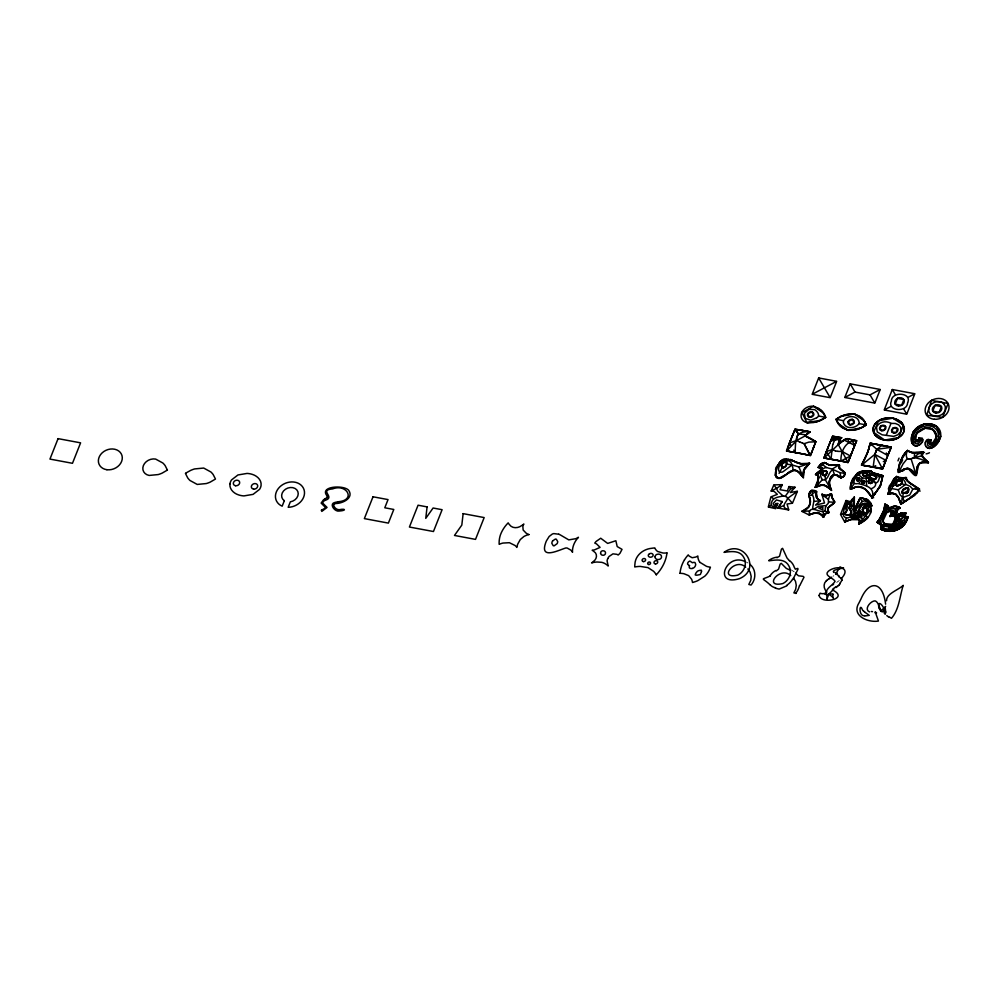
<?xml version="1.0" encoding="UTF-8"?>
<svg xmlns="http://www.w3.org/2000/svg" width="999" height="999" viewBox="0 0 999 999"><rect width="100%" height="100%" fill="white"/><g stroke="black" fill="none" stroke-linecap="round" stroke-linejoin="round"><path stroke-width="0.75" stroke-dasharray="5 3.75" d="M839.235 580.556L836.737 582.392M833.828 575.711L833.004 576.273M746.603 562.25L748.026 562.999M791.832 570.404A15.485 14.261 -10.7 0 1 794.168 571.79"/><path stroke-width="1.5" d="M858.99 509.565L859.877 512.612L862.849 513.786M888.785 528.995L887.824 530.232L885.988 530.032A6.631 5.445 -23 0 1 884.452 529.258L883.191 527.534L883.566 525.736L889.61 526.473L897.826 521.128A6.543 5.37 -23 0 0 898.7 519.555C896.765 514.86 905.956 515.297 902.347 517.969A4.533 3.721 -23 0 0 901.622 518.469C898.476 519.83 900.399 527.222 896.465 523.264L889.272 527.397L887.811 530.232L885.364 529.782L883.353 527.996A3.846 3.147 -23 0 1 883.104 526.972L883.928 525.661L886.7 526.635A4.583 3.759 -23 0 0 888.561 526.71C893.568 525.287 899.112 521.953 899.462 516.258L901.198 515.759A5.607 4.595 -23 0 1 902.959 516.283L903.645 517.02L899.999 520.379L898.775 524.725L895.816 523.451L888.873 527.859L888.785 528.958L889.272 527.397L894.342 524.637M905.843 513.124L897.489 516.421L896.403 521.278L891.782 525.262L888.273 526.211L882.641 524.675M872.239 497.49C875.336 487.05 864.809 485.164 857.916 483.528C849.799 485.551 855.968 475.224 859.989 473.701M840.509 469.505L839.934 469.006A2.485 1.324 29.3 0 1 839.422 468.394L839.485 465.372A5.844 1.773 -10.3 0 0 839.472 465.222L837.961 464.835M898.476 469.655L899.475 463.848M853.783 504.82L854.507 509.727L859.914 498.289A17.458 14.323 -23 0 1 861.812 498.264L866.995 499.413L870.491 502.747A17.108 14.036 -23 0 1 871.765 505.881L862.899 503.883A5.682 4.67 -23 0 0 860.389 505.806L859.29 507.917A8.404 6.893 -23 0 0 858.99 509.652L859.927 512.662L862.449 513.773A5.544 4.545 -23 0 0 864.335 513.598L866.77 512.237L867.444 510.402A4.958 4.058 -23 0 0 867.232 509.215L865.796 507.842L863.198 509.09A14.66 12.025 -23 0 0 862.437 509.765L864.335 513.598L858.99 510.114L862.899 503.883L866.383 503.346L869.804 504.47A13.137 10.777 -23 0 1 871.765 505.881A17.47 14.323 -23 0 0 870.828 503.371L868.056 500.049A9.765 8.017 -23 0 0 866.558 499.213L863.386 498.376A16.683 13.686 -23 0 0 859.914 498.301L854.282 509.64L853.92 497.514M892.869 527.809L894.342 525.536M896.727 526.51L895.241 528.783M777.597 503.633C776.148 506.943 772.427 508.716 771.078 504.233A4.108 3.372 -23 0 1 771.465 502.622C772.914 497.065 778.82 497.09 783.341 495.954C795.341 497.714 775.649 505.944 788.548 509.74M803.633 471.728L803.321 476.048M886.125 509.078C890.771 505.494 882.242 504.607 886.113 509.065L880.556 521.366L877.609 522.127M853.795 504.258L854.345 497.052L850.149 501.648L846.078 500.424L840.521 514.448L844.717 522.04L847.651 520.729A39.785 32.63 -23 0 1 850.661 519.605C854.682 517.12 862.587 518.106 858.778 524.088L866.87 518.606A17.657 14.486 -23 0 0 870.454 513.261L871.315 509.727L870.791 507.455A5.057 4.158 -23 0 0 869.842 506.368L868.893 505.819M803.333 474.15L803.458 477.934L801.598 475.124M809.265 514.522C808.591 501.423 825.686 518.543 825.399 507.867M871.615 505.644C859.902 490.546 857.317 516.183 847.651 517.932C841.558 517.944 843.256 512.162 844.367 508.503C843.943 499.612 853.571 505.569 854.22 497.34M779.033 473.414L782.167 467.682C778.783 460.901 791.533 460.327 785.251 466.396A2.997 1.936 -51.9 0 1 782.979 468.056M901.922 480.731L902.197 482.604L900.474 484.69L896.627 485.901L896.44 483.553L896.003 485.177L897.227 485.926L900.062 484.965M890.559 531.293A19.943 16.359 -23 0 1 881.692 529.595L881.13 529.395A10.664 8.741 -23 0 0 881.368 527.022L880.768 524.812A8.004 6.568 -23 0 0 877.172 522.315A36.888 30.257 -23 0 0 878.733 520.317L884.003 509.777L884.864 504.258L888.336 506.318M922.177 456.506L923.338 452.072L914.622 452.734L914.297 457.517L911.1 458.891L906.892 459.09L903.021 463.961L898.825 472.102M776.373 504.52L775.861 503.896M884.789 505.357L884.864 504.258L887.949 505.719L888.099 508.841L895.803 506.206L900.174 507.792L897.452 509.827L897.102 511.813L889.147 511.088L884.402 514.01L882.929 517.607L882.941 521.291L884.24 523.938L887.162 525.499A6.956 5.694 -23 0 0 890.009 525.474L893.243 523.976L895.116 521.565A9.403 7.705 -23 0 0 895.816 519.38C896.952 515.397 892.382 514.935 889.897 516.471L891.37 512.762A16.246 13.324 -23 0 0 893.094 513.748L897.664 514.797L901.597 512.799L906.168 512.899L904.907 516.096L908.016 516.883A24.75 20.292 -23 0 1 907.542 518.543L906.692 520.716A20.817 17.07 -23 0 1 905.881 522.302L902.871 526.198A13.574 11.139 -23 0 1 901.423 527.435L900.361 528.171A15.072 12.363 -23 0 1 899.237 528.833L897.077 529.82M854.345 497.052L854.282 509.64M885.514 506.78C888.511 506.193 884.452 507.717 886.338 507.355L886.775 506.68L885.788 506.443L886.338 507.355M885.701 612L885.102 607.03L882.229 609.64M820.454 500.611A9.865 8.092 -23 0 1 816.295 497.152L816.033 494.43A12.837 10.527 -23 0 1 816.558 491.658A15.297 12.55 -23 0 0 815.022 490.834L810.788 490.709L808.915 495.791A22.39 18.369 -23 0 1 809.889 498.464C811.65 503.434 808.703 508.828 803.845 510.564A19.93 16.346 -23 0 1 801.935 511.363L809.227 515.022A17.645 14.473 -23 0 1 811.263 513.886L818.343 512.599M849.325 506.993L849.237 508.753L851.398 511.301A3.434 2.822 -23 0 1 851.485 513.249C849.737 517.307 841.358 514.635 846.565 511.013A1.873 1.536 -23 0 0 846.727 510.352L845.641 506.518A4.183 3.434 -23 0 1 846.203 505.119C847.414 501.998 853.396 504.857 849.512 506.755C850.786 511.176 853.908 517.707 844.754 514.285L846.653 510.801L845.753 507.817A3.684 3.022 -23 0 1 845.716 506.206L847.564 503.908A2.035 1.661 -23 0 1 848.463 503.683L849.4 503.808A3.746 3.072 -23 0 1 850.249 504.195L850.948 505.194L849.325 506.993A2.298 1.886 -23 0 0 849.175 508.516L851.61 512.012L849.312 515.034L847.439 515.222L844.642 513.773L846.39 511.326M819.13 595.566C821.415 605.069 850.161 598.551 832.379 589.909M907.604 517.132C901.847 518.069 906.755 525.711 900.361 525.924A3.559 2.91 -23 0 1 899.025 526.685C893.306 533.966 886.85 527.534 896.328 524.213M888.361 493.756C893.031 488.848 893.069 482.105 896.54 476.66M812.499 494.892L812.012 491.87M853.021 449.587L848.026 462.537L840.933 461.076C840.471 451.923 845.678 440.147 856.28 440.909M803.383 454.058L795.167 452.497C795.554 436.725 796.153 431.006 809.64 431.818M855.156 444.343L850.499 456.006L840.933 461.076L830.968 459.215L832.704 444.642M919.392 438.024L920.616 440.834L918.406 443.381A3.134 2.572 -23 0 1 917.094 443.831L915.733 443.756A2.148 1.761 -23 0 1 915.134 443.369L913.273 440.397M825.399 507.842L826.66 504.982A9.865 8.092 -23 0 0 828.371 503.071C828.458 500.174 828.109 497.252 830.856 494.605M902.584 497.977L903.296 493.206C916.108 487.699 902.309 485.364 902.197 491.833M881.13 529.395L880.918 525.099M783.553 505.656L778.333 507.917M902.172 491.97L902.222 492.919L906.767 493.369M799.724 585.651L803.995 577.222L803.134 576.348L798.551 575.811L796.353 574.088M912.824 489.135L909.727 495.005L902.696 497.539L899.924 494.567L898.263 489.797L905.668 484.378L910.201 486.363L912.824 489.135L918.456 488.811M917.269 452.609L911.662 452.609L907.467 450.474C901.048 455.681 899.175 464.722 898.663 472.477L906.105 468.543L908.366 468.593L912.149 470.591L916.358 475.374L918.743 464.26L921.165 462.525L924.225 462A23.901 20.579 -79.3 0 1 928.396 462.599M825.936 593.856C825.961 587.824 832.642 585.551 835.064 581.331C833.353 577.847 823.476 575.724 828.333 571.266C835.901 564.972 852.759 566.858 840.971 578.896M882.292 478.434L882.729 475.686L873.75 473.164M333.616 504.532C333.629 507.155 336.338 509.677 339.036 509.74C345.679 508.279 346.665 510.539 339.273 511.038C334.777 512.175 328.609 503.658 334.965 502.435A14.748 12.1 -23 0 1 335.776 502.235L338.199 501.773M775.511 472.052L775.311 473.751A10.465 8.092 16 0 0 775.286 474.787L776.273 477.11L777.959 478.234A4.72 4.208 88.6 0 0 779.008 478.396A6.581 5.719 68.9 0 0 780.369 478.209M887.224 525.511L884.54 524.25L882.891 521.053L887.274 511.6L897.102 511.813L897.764 509.365L900.174 507.792A12.475 10.227 -23 0 0 897.502 506.543L893.93 506.231L890.696 507.242A12.85 10.539 -23 0 0 888.099 508.853L888.448 506.655L886.563 504.77A7.817 6.406 -23 0 0 884.864 504.258A33.179 27.21 -23 0 1 884.265 508.803L884.028 509.677M839.747 567.357L835.601 574.263M896.003 484.99L896.503 483.553C893.118 483.616 896.54 479.395 898.501 480.432M882.192 478.946L880.381 485.214L872.227 497.889C869.242 492.145 863.011 484.777 855.619 487.025C846.603 492.569 851.36 483.316 853.358 478.259M909.277 482.729L906.555 480.169L905.718 477.609M901.086 503.658L902.259 499.163M938.423 438.012L938.186 432.879M913.348 431.943L911.525 437.2A18.894 15.497 -23 0 0 911.413 439.735C910.963 443.831 915.134 447.802 918.955 445.067A8.217 6.731 -23 0 0 920.416 444.155L922.314 442.045L922.664 439.86L922.177 438.324L919.167 437.762A16.933 13.886 -23 0 1 918.955 439.273L917.244 441.87L914.647 438.811A5.919 4.845 -23 0 1 914.584 437.187L917.819 432.18A16.121 13.224 -23 0 1 921.003 429.907C925.261 427.085 932.042 426.81 934.902 431.73A15.909 13.049 -23 0 1 936.475 435.689L935.564 441.108A5.907 4.845 -23 0 1 934.277 442.52L933.116 443.294A7.78 6.381 -23 0 1 931.555 443.981L929.457 443.968L930.256 441.383A16.933 13.886 -23 0 1 931.193 440.01L928.183 439.448L926.635 440.596L925.324 442.607L925.386 445.079A8.167 6.706 -23 0 0 926.21 446.74C929.045 450.537 934.102 447.115 936.413 444.405A18.894 15.497 -23 0 0 938.198 442.182L940.496 437.025A14.735 12.088 -23 0 0 936.026 425.936M826.822 599.138L829.033 593.893L833.765 589.198M808.965 495.242C808.503 490.634 813.423 488.736 816.545 491.658L816.433 497.065A7.33 6.019 -23 0 0 817.232 498.451L819.967 501.098M914.584 437.187L917.344 432.629M839.16 467.532L839.472 465.434L839.148 466.858A9.203 3.534 47.4 0 0 839.073 467.145M881.817 480.731L882.729 475.686L874.812 473.613M859.527 521.928C860.589 515.047 849.837 519.805 846.64 521.153M869.005 448.176L866.67 454.595M819.205 595.142L820.079 593.194A7.343 6.019 -23 0 0 823.601 593.643L823.875 593.581A6.344 5.207 -23 0 0 826.673 592.357M796.902 436.813L796.64 440.509L786.825 450.786M787.774 473.276C784.652 475.999 778.209 481.618 775.536 475.649C775.961 470.005 778.508 457.617 787 459.19M869.205 511.251L864.135 517.869A4.858 3.984 -23 0 1 862.924 518.956L859.015 523.838M869.217 511.238L868.418 507.567A2.16 1.773 -23 0 0 867.669 507.017L864.897 506.743L862.587 509.49M775.599 471.665L776.398 469.018M852.222 505.819L851.735 502.684M852.209 505.844L851.51 507.979L854.008 511.65M847.701 438.973L848.863 442.157M867.944 451.835L870.204 443.244L891.233 447.177L886.513 458.703M881.68 481.306L881.006 483.566M880.381 485.214L882.729 475.686L872.427 472.477L870.728 470.916L862.661 470.991M907.716 402.522C912.274 392.582 891.458 390.909 891.345 401.198C886.762 410.939 907.242 412.862 907.579 402.859M917.045 467.52L916.295 474.213M849.737 506.53L850.399 504.308L847.564 503.908L846.653 510.801M894.954 482.654L897.477 480.307L902.297 481.056A3.746 1.911 -18.3 0 1 902.422 481.406M832.704 444.617L834.952 439.56L841.133 437.749M872.277 482.03C871.153 486.026 865.471 480.606 869.842 479.77A2.31 2.123 27.8 0 1 871.578 480.394L872.277 482.03L870.629 483.454L868.88 482.842L868.718 480.182L876.298 482.879C880.007 481.393 878.021 476.086 882.404 475.899M851.398 482.854L850.399 489.335L855.706 487L860.052 486.763M891.245 484.003L888.099 494.155L892.432 493.056L895.978 494.38L898.663 497.864L900.923 504.108L914.048 495.729M859.402 522.34L859.315 522.639A22.652 18.581 -23 0 1 858.778 524.088A22.84 18.731 -23 0 0 864.36 520.854A19.131 15.697 -23 0 0 867.582 517.832L862.437 509.765L863.923 505.993L867.394 505.344A6.981 5.719 -23 0 1 869.13 505.931L871.265 508.878L870.429 513.336M868.843 448.701L870.204 443.244L891.233 447.177L886.937 457.642M826.735 594.368L826.173 593.768M822.152 468.918L815.546 474.525L817.919 475.237L818.743 476.635L817.956 482.33M776.248 469.468L775.536 475.649L776.71 477.559L778.858 478.371L794.03 470.142A5.457 5.382 -29.7 0 1 796.091 470.429L799.337 472.552A18.506 18.407 -35.6 0 1 800.524 473.788L803.134 477.372L803.346 476.473M894.779 478.196L889.447 488.499L888.099 494.155L889.485 493.556M889.435 488.523L888.099 494.155L892.394 493.056L895.741 494.205L898.775 498.076L900.923 504.108L907.042 500.149M876.647 449.687L881.805 445.254M907.354 450.686C905.643 453.983 905.469 460.839 911.1 458.891L912.025 458.429M785.439 461.925C774.899 467.095 787.861 470.179 786.6 462.175C784.515 461.301 782.317 463.286 781.655 465.234C780.406 469.63 786.588 467.27 786.675 464.148L785.439 461.925L788.598 459.44L795.054 461.65M917.144 467.207L920.116 463.049L928.396 462.574L921.765 455.881L921.827 452.872A21.291 9.191 42.5 0 1 923.476 452.235M899.924 462.525L898.588 467.782L898.663 472.477L901.298 470.691M786.962 449.625L786.45 451.024L795.753 452.609M786.65 450.474L790.908 451.76M824.512 456.643L824 458.042L833.303 459.627M824.2 457.492L826.96 458.529M848.226 461.988L838.573 460.614M848.551 461.138L848.026 462.537L846.253 462.162M883.104 467.594L882.579 468.993A192.757 85.714 21.6 0 0 861.55 465.072L867.532 452.847M882.779 468.444L861.55 465.072L864.947 458.404M885.614 606.356C880.381 620.729 880.843 602.584 875.037 600.861C870.554 600.861 863.573 609.365 869.53 611.925M786.85 449.925L787.674 447.739M811.126 453.758L810.476 455.519L802.209 453.821M824.4 456.955L825.574 453.846M848.438 461.438L852.284 451.448M882.979 467.907L883.803 465.721M811.288 453.359L811.688 452.285M811.076 453.896L813.523 447.49M824.812 455.856L825.224 454.77M883.391 466.808L886.288 459.278L885.039 462.462M826.885 450.437L824 458.042L825.736 458.329M787.487 448.214L788.024 446.828M825.424 454.22L826.26 452.048M849.462 458.716L850.286 456.543M788.086 446.653L790.796 439.672M788.711 445.03L788.286 446.116M825.836 453.134L828.246 446.953M884.839 462.999L884.427 464.085M812.699 449.612L814.347 445.379M788.91 444.493L790.696 439.935M813.785 446.828L814.123 445.966M827.172 449.7L827.709 448.326M787.025 451.123L789.535 442.882L796.64 440.509L805.069 435.951L815.808 441.708L810.476 455.519L806.93 454.77M886.825 457.904L882.579 468.993L861.55 465.072L864.522 459.34M814.46 445.117L814.972 443.806M828.346 446.69L827.934 447.752M886.438 434.865L890.983 423.401L895.329 423.464L898.675 424.862L900.736 427.385L900.911 430.819A4.358 3.571 -23 0 1 900.474 431.905L897.776 434.827L893.655 436.376L882.105 434.802L877.259 431.943L876.523 427.435A4.358 3.571 -23 0 1 876.947 426.361C879.57 421.541 886.563 420.504 890.983 423.401M814.797 444.255L815.184 443.281M830.968 459.215L826.46 451.511L832.217 437.262M791.008 439.135L791.433 438.074M815.134 443.406L815.808 441.708A37.6 16.721 21.6 0 0 813.386 440.084A31.219 13.886 21.6 0 0 812.362 439.46L810.788 438.549M828.558 446.153L828.983 445.092M791.233 438.573L792.507 435.439M828.783 445.591L830.057 442.457M852.821 450.087L854.083 446.953M792.07 436.488L791.645 437.55M829.632 443.519L829.195 444.567M853.658 448.002L853.233 449.063M872.077 445.104L876.785 449.325L887.774 455.519L888.635 453.409M938.311 438.499L935.214 443.593L930.531 446.253A2.148 1.761 -23 0 1 929.719 446.366L928.496 445.954A3.134 2.572 -23 0 1 927.709 445.117L927.671 442.157L930.806 440.159M792.332 435.864L793.431 433.191M829.882 442.894L832.654 436.226L834.877 436.588M853.908 447.39L856.68 440.721L854.407 440.234M792.719 434.915L793.581 432.829M830.269 441.933L832.654 436.226L839.347 437.35M854.307 446.428L856.68 440.721L849.862 439.31M888.848 452.884L889.497 451.323M844.892 521.678L846.503 518.131M796.24 429.383L795.104 429.208L789.535 442.882L790.946 445.279M794.23 431.268L793.793 432.305M889.922 450.274L890.796 448.214M793.98 431.855L794.667 430.232M855.806 442.782L856.243 441.745M794.879 429.72L798.526 429.77M794.542 430.532L795.104 429.208L803.696 430.656M891.008 447.689L891.233 447.177A192.757 85.714 21.6 0 0 870.204 443.244L868.593 449.488A42.058 10.152 87.9 0 0 868.044 451.386L864.797 458.753M771.116 491.246L773.838 484.89L782.304 484.652L779.994 489.71L787.349 490.984L789.01 486.538L795.179 487.237L790.259 492.544L797.427 491.233L792.482 503.209L787.025 504.008L788.81 509.927L777.946 508.079L782.242 501.56L776.448 499.937L773.101 503.521L774.725 506.568L775.586 503.621L777.884 503.409L775.699 508.666L768.293 507.005L770.903 496.878L777.347 494.343L774.312 491.57L771.34 490.721M812.699 508.903C812.674 503.921 815.459 500.087 812.537 495.142M818.793 408.479A25.187 20.654 -23 0 1 823.463 413.062A23.464 19.243 -23 0 1 825.074 415.834L825.624 417.345L820.366 420.392A26.124 21.416 -23 0 1 816.445 421.84L807.354 422.714A9.828 8.054 -23 0 1 801.598 412.849L813.436 406.281L818.793 408.479M825.037 475.449C830.669 469.967 821.54 469.343 822.439 474.175A3.259 2.51 -37.9 0 0 823.413 475.287L826.123 474.85L826.685 471.678L824.937 470.841L822.539 472.539L823.9 475.462L825.037 475.449L825.449 480.007L831.63 490.472L830.581 488.024M874.962 453.946L873.151 467.07L875.698 465.721M865.059 458.154L865.883 456.306M890.908 484.765L892.045 482.38M777.534 466.221L779.27 462.899M777.634 465.984L788.598 459.44L802.409 464.173M866.071 455.881L866.458 455.057M859.49 507.367L860.389 505.806A5.632 4.62 -23 0 1 864.822 503.346L869.967 504.557M865.896 475.674L867.307 473.788L866.033 473.176C858.74 473.713 864.809 477.784 867.269 474.825C868.218 471.715 859.914 473.326 864.01 475.836L865.259 475.824M817.469 483.466C811.663 491.945 820.404 483.066 825.261 485.539M825.524 485.639C835.951 492.919 828.146 487.674 829.532 480.581L834.365 474.637L832.716 469.23L826.473 467.532L823.039 465.01L823.838 463.623M891.395 483.678L896.627 476.436L899.475 478.009L906.243 477.559L907.204 480.944L918.805 488.698L918.206 490.309A17.445 14.348 64 0 1 917.157 492.307L910.114 498.289M901.835 458.029L905.743 451.998M879.657 486.788L878.77 488.374M892.119 482.23C894.954 473.676 899.4 479.008 906.243 477.559M858.091 472.764L850.711 485.489L850.399 489.335L852.771 488.099M879.42 487.225L876.41 491.833M853.233 478.471L858.228 472.689A11.089 10.677 -30.4 0 1 859.952 471.815M795.728 462L799.787 463.648L809.565 463.311L798.913 466.995L792.132 464.922L782.966 471.753A7.992 5.919 -67.6 0 1 781.755 472.202C775.486 473.076 779.607 461.838 783.828 460.851M792.894 579.545L798.001 569.143L797.776 568.419L795.329 569.155L794.292 567.282A15.485 14.398 -24 0 0 789.51 560.576M859.015 483.254L862.524 478.034L866.108 478.221L869.555 477.097L874.862 479.433C880.007 477.023 871.428 471.803 869.342 475.724C869.23 478.646 873.501 480.307 875.848 479.033A2.835 2.235 34.5 0 0 876.46 477.16M853.546 477.922L857.167 473.439L868.156 470.729L870.728 470.916L872.427 472.477A5.807 1.161 18.1 0 0 873.713 473.164M325.524 507.579L325.499 507.305A8.467 6.943 -23 0 0 324.338 506.318L321.141 503.084L323.514 499.8A27.423 22.49 -23 0 1 324.263 499.325L325.199 498.776M935.551 441.146L936.562 436.226M881.792 610.377L881.443 610.889A2.672 1.324 85.1 0 1 881.218 611.138L881.068 611.188M878.67 488.523L874 495.167M817.207 474.837A19.343 7.005 83.7 0 0 815.546 474.525L822.302 468.494L818.218 467.532L819.53 465.621M810.239 438.249L805.069 435.951L808.828 432.305A37.587 13.536 -79.4 0 1 810.052 431.843L801.398 430.257M818.543 467.495L821.965 463.311A6.369 6.169 20.3 0 1 822.452 463.037L825.986 463.012M869.555 477.097L871.215 474.463A3.921 2.398 14.1 0 1 873.039 474.475L875.211 475.324A3.659 2.972 6.9 0 1 876.56 477.16L874.862 479.433C872.015 480.594 866.545 475.624 871.215 474.463L876.573 477.247M684.49 559.84L685.027 559.003A34.378 28.197 -23 0 1 688.236 554.87A11.176 9.166 -23 0 0 689.16 556.068L692.17 557.729L695.791 557.055A11.089 9.091 -23 0 0 697.814 555.956A16.533 13.561 -23 0 0 699.962 562.487M770.441 575.923C760.239 580.569 761.762 576.91 770.067 584.802M840.846 438.249L839.172 440.709L838.298 444.567L842.095 451.473L850.499 456.006M850.611 488.936L854.058 483.753M777.946 508.079L778.608 507.08M778.933 506.58L780.594 504.07M780.918 503.571L782.242 501.56M900.549 460.914L907.467 450.474L909.315 451.96M805.132 467.982L808.016 464.772M805.069 435.951L810.052 431.843L807.229 431.306M805.319 435.552L810.052 431.843L796.815 429.483M839.909 437.437L841.595 437.737A44.106 10.652 87.9 0 0 840.421 438.636L838.823 441.758A10.589 2.56 87.9 0 0 838.298 444.567L824.387 457.804M913.386 431.955A14.723 12.075 -23 0 1 925.399 423.951L926.223 423.876A15.734 12.912 -23 0 1 931.056 424.063A15.485 12.7 -23 0 1 936.45 426.248L940.633 436.288L933.291 447.09L927.122 440.184L928.183 439.448A8.254 6.768 -23 0 0 926.048 441.158A4.083 3.347 -23 0 0 925.411 442.32L925.461 445.317M794.854 487.375L790.621 488.961L785.152 496.366M874.362 494.642L875.574 492.969M779.62 462.362L783.016 459.49L788.598 459.44M803.096 477.06L798.913 466.995M899.662 480.694L900.986 479.245L906.043 477.622M880.718 524.725L877.209 522.252L878.733 520.317M818.218 467.532L821.028 464.023L824.487 462.525L828.72 464.947L831.343 465.334A4.296 0.862 -1.2 0 0 831.955 465.284L836.151 464.922M843.406 473.089C834.977 473.126 833.129 464.16 828.009 476.523C821.353 487.737 816.071 468.519 826.473 467.532M822.302 479.87C816.845 484.902 811.8 494.717 818.93 477.597C815.746 467.557 820.529 485.964 815.047 487.412C820.204 483.741 827.409 484.827 831.193 489.635M859.003 480.219C861.363 474.05 853.096 482.579 859.14 480.082M854.844 509.565L857.167 505.382A84.415 69.231 -23 0 0 857.854 503.758L858.291 502.672A144.88 118.831 -23 0 0 859.34 499.9L859.914 498.289L863.061 498.339L871.765 505.881M851.985 499.637L852.659 498.888M897.976 509.115L897.851 509.253A4.233 3.472 -23 0 0 897.164 511.788M902.684 517.794L899.724 520.916L898.775 524.725L897.015 523.401M826.223 580.881C822.914 583.791 823.75 589.023 826.722 591.858M832.542 468.906L838.448 465.184M859.29 423.314C855.893 428.646 845.216 429.77 843.318 422.277C843.793 415.309 858.066 414.135 859.115 422.402M816.757 417.744L811.538 419.955A4.695 3.846 -23 0 1 810.276 420.092L805.394 418.369L804.42 413.961A4.333 3.546 -23 0 1 804.844 412.887L808.94 409.415L814.435 409.627A4.695 3.846 -23 0 1 815.421 410.189C817.756 411.713 820.504 416.221 816.77 417.732M921.652 438.836L920.691 439.735M809.365 463.499L808.591 464.248M915.246 494.68L914.46 495.379M890.171 516.233L892.332 514.672L897.489 516.421M803.671 471.753A11.476 8.054 76.7 0 1 804.332 469.555L809.565 463.311L804.607 464.323L798.538 463.261M894.33 524.662L895.816 523.451M867.569 517.832L858.778 524.088L859.689 519.767L850.661 519.605L847.651 520.729A39.473 32.368 -23 0 0 845.304 521.765L844.717 522.04L845.629 521.615M895.054 528.871L894.267 529.058A1.536 1.261 -23 0 1 893.118 528.596L895.978 525.362L896.715 526.323M920.116 463.049C912.137 467.357 922.114 485.327 908.366 468.593L904.02 469.18M892.532 486.675L896.115 483.828M839.272 585.064L838.336 585.826M814.36 508.916L818.493 506.268L825.873 505.606M817.469 472.852L815.546 474.525L817.207 474.725M890.958 529.308C882.904 534.428 882.729 526.148 880.556 521.366M787.175 473.751C791.058 469.168 798.326 469.055 801.335 474.775M333.778 504.27L335.227 503.658A13.449 11.026 -23 0 1 335.964 503.484C342.382 503.521 353.996 498.114 348.751 490.397C344.38 484.765 318.943 485.939 326.985 495.804M785.801 474.875L780.356 478.184M827.272 579.932L828.146 579.295M788.136 472.989L793.169 470.254L796.965 470.791L803.134 477.372L804.307 469.53L809.565 463.311L807.042 464.135M821.353 463.748L824.487 462.525L829.994 465.297L839.36 465.034L836.35 464.91M934.315 442.495L930.843 444.18L929.37 443.681L931.193 440.01L930.181 441.521L932.079 443.781L936.612 436.763L933.116 429.707L925.124 428.209L916.47 433.541L915.621 440.709L918.918 439.423L919.167 437.762L918.019 441.558L915.983 441.108A7.78 6.381 -23 0 1 915.084 439.922L914.659 438.848M889.734 493.469L895.741 494.205L897.814 496.403L900.923 504.108L907.866 499.263M910.189 497.514L917.169 492.307L918.805 488.698L909.165 482.642L905.981 478.883M797.152 491.458L788.024 498.076M860.002 473.688C863.248 471.316 868.73 470.604 871.215 474.463M327.098 497.577L325.299 498.713M888.099 508.841L893.93 506.231A6.981 5.732 -23 0 1 895.216 506.168L900.174 507.792A4.908 4.021 -23 0 0 897.964 509.103M836.95 586.863L836.001 587.549M893.98 525.774L895.978 525.362L896.727 526.698A2.735 2.248 -23 0 1 896.328 527.784A2.785 2.285 -23 0 1 895.616 528.546L893.618 528.958L892.869 527.622A2.735 2.248 -23 0 1 893.943 525.824M900.062 471.528L903.645 469.355M902.809 479.108C905.156 480.344 908.079 487.649 901.722 483.454L898.201 485.751L896.028 485.414M832.691 584.902L833.591 584.34M781.98 484.852L776.485 488.336L774.1 485.239M818.531 467.257L823.039 465.01M828.833 578.833L831.568 577.185M901.597 470.504L904.195 469.105A13.437 11.426 69.9 0 1 905.032 468.793L907.217 468.469M809.615 510.951L802.272 511.363M786.825 585.839L779.133 589.085L775.324 588.199M324.987 500.349C336.126 497.227 318.206 490.184 332.63 488.898C346.815 483.341 356.206 500.074 338.486 501.723M841.133 416.371A23.864 19.568 -23 0 0 838.261 417.869L836.138 419.305L838.411 423.763A26.124 21.416 -23 0 0 840.733 426.386L847.914 430.294L856.992 429.42A26.124 21.416 -23 0 0 860.926 427.972L866.183 424.925L864.048 420.666L854.108 413.886L841.121 416.371L836.138 419.305L836.912 421.278A23.864 19.568 -23 0 0 838.273 423.564A25.237 20.692 -23 0 0 842.906 428.134L848.213 430.344L853.833 430.169A25.237 20.692 -23 0 0 861.188 427.847A23.864 19.568 -23 0 0 864.06 426.361L866.183 424.925L865.409 422.952A23.864 19.568 -23 0 0 864.048 420.666A25.237 20.692 -23 0 0 859.415 416.096L854.108 413.886L848.488 414.061A25.237 20.692 -23 0 0 841.133 416.383M801.822 412.312L806.942 422.627L820.604 420.292L825.624 417.345L823.351 412.874A26.124 21.416 -23 0 0 821.028 410.264L813.848 406.356A9.828 8.054 -23 0 0 801.598 412.849M815.708 474.425L820.142 472.839M768.718 506.768L771.191 505.344M861.912 464.885L874.762 454.408L876.785 449.325L890.821 447.365M871.628 488.586C880.506 484.827 872.751 478.059 866.42 478.059C868.206 470.991 875.461 473.426 879.407 477.172M845.229 439.398L838.298 444.567L840.122 439.011L841.595 437.737L837.661 437.05L830.693 440.896L839.972 439.198M812.736 493.369L815.996 491.87M845.191 397.277L855.007 392.07L870.029 394.88L879.844 389.672M883.328 461.663L885.876 460.314L874.762 454.408L882.379 468.643M812.562 394.106L836.288 381.531M884.615 409.765L890.646 406.568M908.416 397.152L914.447 393.956M815.309 487.287L820.454 485.277L824.512 485.314L831.355 489.897C827.896 486.088 828.571 472.39 836.7 474.975C840.147 481.368 849.699 473.489 842.232 470.629M881.667 529.145L882.429 528.758M867.844 471.828L870.291 470.991M771.453 491.033L776.473 488.349L777.659 491.071L783.029 495.891M322.14 509.877L321.291 510.264L321.815 511.401L327.048 507.43L322.739 503.134L323.251 501.56A12.7 10.415 -23 0 1 325 500.362M776.31 570.904L778.571 569.118L780.144 564.123L781.255 563.336L786.275 568.381L789.123 569.73M901.148 513.224L897.826 514.785L892.794 513.598A16.309 13.374 -23 0 1 891.37 512.762L899.038 514.522A6.019 4.933 -23 0 0 901.56 512.774M853.833 440.122L847.602 438.861L841.058 441.595A11.014 5.032 -65.5 0 0 838.286 444.555A9.953 4.545 -65.5 0 1 839.372 443.219L844.292 439.722A41.384 18.919 -65.5 0 1 847.589 438.886L849.3 439.198M881.667 529.632C889.659 532.529 899.737 531.118 904.907 523.838A18.869 15.472 -23 0 0 905.881 522.302L907.154 519.63A24.5 20.092 -23 0 0 908.004 516.883L904.532 524.325L899.262 528.808A16.533 13.561 -23 0 1 895.628 530.332M886.163 510.064L893.968 508.666A2.51 2.06 -23 0 1 894.679 508.691L899.837 507.754M913.136 457.954L921.765 455.881L924.262 458.878M813.923 512.849L809.227 515.022A17.807 14.598 -23 0 1 810.913 514.06L817.694 512.475L822.514 515.684A17.483 14.336 -23 0 1 823.501 517.257L825.336 513.736L828.845 512.624L827.721 509.765L828.308 507.504L834.128 503.109L834.64 501.735L832.442 498.426L831.393 493.881L825.611 495.754L821.852 494.293L824.525 502.984L815.521 505.107L820.416 500.686L817.594 498.851L816.146 493.306A13.224 10.852 -23 0 1 816.545 491.658L811.563 490.284L809.14 494.143A16.608 13.624 -23 0 0 808.915 495.791L809.128 496.278A22.115 18.144 -23 0 1 810.077 499.325C811.712 504.982 807.142 509.952 801.935 511.363L808.79 506.855L810.314 502.01L809.128 496.278M843.468 567.981L842.544 567.932A3.447 1.873 12.7 0 1 841.208 567.507A4.608 2.535 12.7 0 1 840.159 566.908M859.939 471.79L864.26 470.766L870.728 470.916M894.542 525.449L895.379 525.249A1.536 1.261 -23 0 1 896.478 525.724L895.441 528.671L892.919 528.159M901.797 515.871L899.225 516.795L893.306 524.65L883.378 525.924L883.378 528.046L888.748 529.507M906.842 493.344L908.203 491.883L908.291 488.199L903.583 488.911L902.072 492.869L906.48 493.431L908.228 491.833A5.357 5.12 8 0 0 908.403 490.934M826.46 451.511L832.142 449.612L835.476 450.924M778.046 465.097L780.094 464.423M896.103 483.541L895.404 483.441L896.952 480.469L900.636 480.669M923.113 452.11L917.969 454.046L914.297 457.517L920.853 459.19L928.108 462.45M864.172 513.636C870.029 513.124 866.37 504.158 862.437 509.765A12.338 10.115 -23 0 1 862.574 508.703L864.372 505.681L867.457 505.357M810.364 495.442L812.499 494.917M896.053 479.37L900.986 479.245M853.733 487.674L858.366 486.638L865.022 489.011L871.041 495.904M820.017 500.749L814.385 501.411M832.929 593.831L827.721 594.393M889.734 525.524L892.182 524.7A5.694 4.67 -23 0 0 893.693 523.576L895.166 521.453A9.453 7.755 -23 0 0 895.766 519.667L894.804 515.921L891.133 516.058A18.432 15.11 -23 0 0 889.909 516.471L892.394 515.746L895.741 517.207L892.731 524.363L883.903 523.513L882.766 519.98A12.999 10.664 -23 0 1 883.166 516.67C884.552 510.252 892.082 510.227 897.102 511.813M837.949 475.574C830.768 471.478 827.397 482.442 830.406 487.512M900.286 525.936L900.386 521.803L904.02 519.917M841.345 514.31L842.656 514.123M776.935 557.754L779.532 556.218L781.455 549.113L782.579 548.326L787.012 557.979L789.385 560.714M806.692 464.198L802.909 464.235M922.876 452.122L921.203 453.896L921.765 455.881M904.17 477.759L899.187 477.959M833.803 465.134L837.349 464.86M833.715 465.147L829.457 465.197L827.122 463.886M921.44 452.272L911.875 452.634L907.467 450.474M842.095 451.473L837.824 451.373M914.622 452.734L909.739 452.135M783.041 467.832L782.167 467.682M875.099 612.837L876.598 612.874L875.199 611.838L878.446 621.053C867.869 622.864 850.861 615.559 859.103 602.697A101.836 94.83 -45.4 0 1 860.938 599.063C869.018 579.895 882.916 581.018 885.601 604.17M819.792 467.445L822.202 468.181M833.328 502.21L829.058 501.935M787.249 460.477L784.527 460.639A2.31 1.161 -22.6 0 0 783.84 460.876M825.174 593.993A1.611 1.074 -2.9 0 0 824.787 593.918L826.061 594.318M787.262 460.489C791.995 460.589 792.744 466.858 793.169 470.254M871.303 611.5L872.527 611.638M898.263 489.797L892.344 488.673M805.806 434.852L798.376 433.828L796.178 430.906M908.291 488.199L906.443 487.937L902.384 491.033L902.072 492.869L903.296 493.206M786.675 464.148L792.132 464.922M788.76 451.398L789.922 451.598M826.31 458.416L830.381 459.115M936.45 426.261L924.162 424.213L913.448 431.78A16.084 13.199 -23 0 0 911.612 436.675A18.594 15.247 -23 0 0 911.488 440.534C911.363 444.155 915.059 447.452 918.493 445.292A8.167 6.706 -23 0 0 920.191 444.33L922.439 441.77A3.871 3.184 -23 0 0 922.676 440.946L922.651 439.785A9.64 7.905 -23 0 0 922.164 438.324L922.539 439.335L912.137 443.131L913.448 431.78A14.785 12.125 -23 0 1 924.15 424.2A15.36 12.6 -23 0 1 931.056 424.076A15.859 12.999 -23 0 1 934.714 425.237L936.001 425.961M835.439 436.675L837.661 437.05M799.675 429.957L800.823 430.157M791.67 451.885L792.831 452.085M791.083 451.785L797.502 452.934M828.458 458.778L835.639 460.052M793.418 452.197L794.58 452.397M805.419 430.969L804.27 430.769M796.328 452.709L798.388 453.096M833.89 459.74L837.986 460.502M818.768 416.059L825.099 417.245M836.663 419.405L842.994 420.591M859.327 423.638L865.658 424.825M836.225 460.164L840.933 461.076M800.436 453.484L799.262 453.259M799.887 453.371L804.407 454.258M806.942 422.627L813.186 422.602A25.187 20.654 -23 0 0 820.604 420.279M841.52 461.188L843.88 461.675M803.97 454.17L805.918 454.57M805.157 454.408L806.33 454.645M845.654 462.038L844.48 461.788M809.889 455.394L804.145 443.693L802.434 443.081M815.471 441.808L808.928 442.095L804.145 443.693L810.276 455.169M885.788 506.443L886.775 506.68M814.56 512.674L821.24 514.26L822.664 515.884A17.607 14.436 -23 0 1 823.501 517.257A8.129 6.668 -23 0 1 824 515.596L825.948 513.299A5.395 4.421 -23 0 1 828.833 512.674L827.784 508.553A3.097 2.535 -23 0 1 828.258 507.567L833.915 503.296L834.652 501.798L832.567 498.726L831.031 493.806L826.872 495.591A3.759 3.084 -23 0 1 825.698 495.754L821.852 494.293L826.872 495.591L831.555 494.006L832.217 497.689L834.64 502.335L828.72 507.03L827.796 510.177L828.845 512.624L825.336 513.736L823.501 517.257L818.855 512.762M925.424 459.99L928.396 462.574L923.388 462.038A8.854 7.63 -80.4 0 0 920.091 462.999M825.174 511.126L828.558 512.475M769.068 560.814C775.549 559.915 785.027 558.266 788.923 566.008C792.557 572.202 789.123 580.631 782.841 583.553C762.487 588.324 780.094 565.284 790.746 575.611M796.103 593.468L793.88 592.882L795.679 589.248L796.265 585.264L795.516 581.368L793.481 577.959M889.922 528.159L890.858 528.608M896.315 524.325L899.025 526.685M791.283 460.089L797.364 462.787M834.365 474.637L838.498 475.911L840.946 477.909C849.237 475.099 841.87 470.691 839.135 467.195M864.759 615.684C858.503 617.02 859.327 602.235 862.174 609.215A7.33 6.281 -2.9 0 0 863.086 610.814M843.493 567.907L835.102 569.992A7.905 3.022 2.7 0 0 833.316 571.715M877.209 522.252L880.956 525.187L881.243 528.858M558.753 534.228L553.846 533.603A5.332 4.371 -23 0 0 552.247 534.09L549.15 536.5L546.453 540.846A28.659 23.501 -23 0 0 545.529 543.169C539.835 559.927 558.553 550.162 565.834 547.964A5.157 4.233 -23 0 1 567.307 548.101L570.804 550.099A16.121 13.224 -23 0 1 572.527 552.147M745.616 561.825C726.236 551.648 712.662 586.863 739.372 578.683C762.2 569.18 743.331 538.199 724.013 552.385C730.481 551.498 739.972 549.85 743.868 557.579C747.489 563.773 744.068 572.202 737.774 575.124C717.432 579.895 735.027 556.855 745.679 567.195M827.984 499.075L822.389 494.967M806.255 436.388L815.808 441.708M800.037 442.182L796.64 440.509M862.512 519.193C859.04 515.009 854.232 518.369 850.236 517.232M880.781 611.151L879.033 608.116A19.043 7.542 63.1 0 1 878.77 607.579M843.818 439.922L854.732 445.379L851.56 439.647M862.899 487.674L865.596 489.46M902.372 516.033L903.383 516.57M864.997 516.333L860.002 513.736L856.68 510.564M842.045 470.517L841.52 470.192A7.717 3.022 31.3 0 1 841.058 469.792L840.671 469.63M912.112 484.69L913.373 485.489A16.371 2.26 32.6 0 0 914.46 486.126M911.737 484.44L909.552 482.929M835.763 573.738L839.222 576.023M813.436 406.281L823.476 413.049L825.624 417.345L824.038 418.444A23.464 19.243 -23 0 1 820.604 420.292M771.353 497.19L773.663 498.738M886.575 600.799C886.063 593.706 898.526 589.947 903.208 585.352C899.737 596.228 899.225 609.427 891.483 618.294L888.948 616.783M864.472 611.9L869.255 615.359L865.609 615.896A12.65 11.239 82.8 0 1 864.734 615.796M886.762 615.571L888.561 616.957M872.077 445.104L870.391 443.494M928.396 462.574L922.427 456.843M775.536 475.649L778.858 478.371M857.167 473.439L862.524 478.034M749.774 564.223C756.243 569.118 756.28 579.233 751.036 585.039L748.813 584.452L750.736 580.431L751.186 576.435L750.149 572.215L747.876 568.955M828.783 593.881L832.791 597.315A9.116 8.866 63.7 0 1 833.341 597.964M839.31 468.106L845.054 472.814L843.743 476.236L840.946 477.909A16.109 15.922 -64.4 0 0 838.036 475.524M866.008 489.822L872.227 497.889M925.174 459.765L924.45 459.065M912.949 471.291L916.358 475.374L916.32 474.725M834.265 572.577L834.14 572.464A8.367 3.147 4.4 0 1 833.703 571.828L833.678 571.828M943.805 403.733C939.572 399.588 931.78 401.823 929.407 406.943A4.471 3.659 -23 0 0 929.033 407.879C926.373 417.532 941.982 418.818 944.754 410.814A4.471 3.659 -23 0 0 945.129 409.877L945.354 406.705L943.818 403.758M787.974 498.314L792.17 502.859M700.074 562.412L706.48 566.333A22.515 18.457 -23 0 0 710.426 567.17A24.013 19.693 -23 0 1 707.092 573.663L706.268 574.637A17.495 14.348 -23 0 1 704.757 576.198L697.777 580.669A27.385 22.453 -23 0 1 692.494 582.492A18.007 14.76 -23 0 0 691.57 579.195L688.661 575.649L683.99 573.738A19.655 16.121 -23 0 0 680.007 573.314M834.914 439.523L832.816 436.513M860.201 498.626L862.174 501.198M885.077 504.52L885.813 505.519M896.865 511.588L895.042 508.728M896.627 476.436L897.914 477.559A10.015 5.12 -32.8 0 0 898.101 477.634M795.104 429.208L798.376 433.828L797.677 434.94A12.512 9.128 51.8 0 0 796.927 436.838M796.166 430.881L795.266 429.495M925.973 446.378C928.283 450.362 933.466 447.702 935.751 445.092A18.594 15.247 -23 0 0 938.511 441.695M789.21 486.838L790.621 488.961M846.215 500.736L847.102 502.46M892.507 389.847L895.354 394.705M903.708 409.016L906.543 413.873M818.843 378.271L830.007 397.365M793.755 450.099L795.167 452.497M886.288 452.959L887.774 455.519M870.029 394.88L874.649 402.784M855.007 392.07L850.399 384.165M847.826 462.187L842.357 451.973M775.049 507.467L775.524 508.354M937.886 432.03C932.492 419.742 911.513 427.647 913.148 439.935M905.206 518.419L903.558 514.547M901.785 513.324L902.172 514.335M902.696 497.539L904.382 501.86M928.383 441.096L928.258 440.059M878.845 607.592C876.947 597.877 885.901 607.904 884.377 612.649M891.995 514.66L891.458 513.061M840.109 473.002L840.946 477.497M884.54 613.199L885.164 614.285L885.626 612.649A9.016 4.258 -88.1 0 0 885.776 612.025M911.1 458.891L916.208 475.062M901.248 480.606L901.722 483.454M866.108 478.221L866.645 485.514M842.169 580.182L842.145 579.932A11.651 6.868 -9.7 0 0 841.033 577.809M823.451 516.982L823.276 512.387M600.561 553.159L600.811 552.022A2.173 1.773 -23 0 1 602.647 550.774L603.908 550.874A3.172 2.597 -23 0 1 605.531 552.872L605.294 553.995A2.173 1.773 -23 0 1 603.458 555.257L602.197 555.144A3.172 2.597 -23 0 1 600.574 553.159M680.057 573.301A36.513 29.945 -23 0 1 684.465 559.827M692.369 568.443A3.984 3.272 -23 0 0 695.341 565.871A5.245 4.296 -23 0 0 695.666 564.223L695.042 562.637A1.424 1.174 -23 0 0 694.592 562.425L693.905 562.387A4.808 3.946 -23 0 0 692.394 562.749L690.034 561.126A1.274 1.049 -23 0 0 689.435 561.226L688.473 561.888A3.559 2.91 -23 0 0 687.787 562.924L687.587 563.773A1.698 1.399 -23 0 0 687.712 564.26L688.798 565.197A8.379 6.868 -23 0 0 689.597 565.521A5.894 4.833 -23 0 0 689.223 566.658L689.41 567.969L690.846 568.556A4.271 3.509 -23 0 0 692.357 568.406M656.243 574.775A26.636 21.853 -23 0 0 653.583 571.291L648.039 567.632L640.234 566.408A27.922 22.902 -23 0 0 634.74 566.97A31.993 26.236 -23 0 1 634.889 564.323C635.227 555.332 643.306 549.025 651.823 548.276A31.856 26.136 -23 0 1 654.807 547.914A11.976 9.828 -23 0 0 657.592 551.46L662.936 553.009A16.621 13.636 -23 0 0 666.882 552.884M666.982 552.884A42.482 34.84 -23 0 1 656.293 574.8M607.754 558.603A9.091 7.455 -23 0 0 607.092 560.914L608.179 566.021A17.245 14.136 -23 0 0 601.798 562.337L597.077 562.012A20.604 16.896 -23 0 0 591.57 562.924A18.207 14.935 -23 0 0 593.319 561.525C596.927 559.24 597.877 553.871 593.856 551.46A18.506 15.185 -23 0 0 592.17 550.262A32.405 26.586 -23 0 0 594.505 549.862L600.087 547.377L596.578 543.943A31.543 25.862 -23 0 0 594.767 543.069A22.665 18.581 -23 0 1 596.128 541.433L600.724 538.236L607.667 543.419L615.859 540.746L617.195 546.553L622.027 549.363L620.029 553.209A16.946 13.899 -23 0 1 618.506 554.695L618.144 555.007A12.175 9.99 -23 0 0 616.808 554.308L612.949 553.858L609.165 556.418A9.915 8.129 -23 0 0 607.754 558.603M528.921 534.54A16.259 13.324 -23 0 1 526.248 533.241L523.151 530.032L522.852 526.56A12.675 10.402 -23 0 1 523.851 524.025A19.643 16.109 -23 0 1 521.803 525.486C518.106 528.359 512.25 528.783 509.365 524.55A19.568 16.046 -23 0 1 508.166 522.864A34.391 28.209 -23 0 0 500.412 534.915A32.405 26.573 -23 0 0 499.163 544.33A20.317 16.658 -23 0 1 502.947 543.056L509.403 542.707L515.009 545.466A20.479 16.796 -23 0 1 516.908 547.427A20.455 16.771 -23 0 1 517.757 544.055L520.267 539.572L523.901 536.488A16.271 13.349 -23 0 1 528.921 534.565M572.452 552.16A23.764 19.48 -23 0 1 578.458 537.262A21.104 17.308 -23 0 1 575.761 538.686L568.781 539.885L560.451 535.002A16.334 13.387 -23 0 0 558.753 534.228M799.4 585.639A15.547 13.324 -46.6 0 1 795.753 593.194M789.222 569.43A15.485 14.261 -10.7 0 1 790.808 569.954M795.803 573.176A15.485 14.261 -10.7 0 1 796.528 573.95M770.129 575.824A15.485 11.813 -2.8 0 1 775.923 570.466M775.599 587.799A15.485 10.34 -26 0 1 770.142 584.752M792.482 579.358A15.485 12.5 -46 0 1 786.6 585.389M768.755 560.539A15.547 12.65 0.2 0 1 776.81 557.192M819.317 595.654A14.81 7.03 36.4 0 1 819.355 595.217M825.986 593.856A6.668 2.385 59.8 0 1 826.935 599.3M832.666 589.173A11.039 2.11 -35.5 0 1 835.963 586.75M837.749 585.913A10.864 1.673 -34.2 0 1 836.55 586.8M840.171 583.878A10.14 4.221 -27.1 0 1 838.948 585.002M841.757 580.257A9.765 4.933 -21.5 0 1 839.672 583.329M838.498 576.51A23.826 14.298 -14.5 0 1 840.496 577.922M837.349 573.563A19.468 6.131 11 0 1 835.651 572.527M828.308 579.383A11.876 4.545 -28.1 0 1 828.983 578.933M827.359 579.982A10.302 7.055 -18.9 0 0 826.66 580.581A11.489 8.217 -16.8 0 0 826.285 580.906M833.104 597.877A3.759 3.746 -89.1 0 1 833.191 594.505M825.773 593.206A19.281 7.692 59.4 0 1 826.198 592.657M864.597 611.8A9.728 7.567 10.9 0 1 863.698 611.051M884.477 613.411A8.329 2.423 83.7 0 1 884.302 612.849M325.562 507.729A10.027 8.229 -23 0 1 322.215 509.702M327.585 497.165A2.11 1.736 -23 0 1 327.11 497.502M326.91 495.879A4.196 3.447 -23 0 1 327.784 496.74M845.316 439.036A45.817 21.104 -66.4 0 1 847.676 438.611M840.871 438.511A49.113 11.788 88.4 0 1 841.608 437.924M837.836 451.336A12.375 7.655 -7.1 0 1 835.501 450.899M817.806 482.242A16.871 12.163 -79.1 0 1 817.319 483.366M818.331 466.933A38.699 18.544 -81.8 0 1 820.703 468.169M821.078 467.345A14.023 6.181 -61.1 0 1 821.852 468.131M821.99 467.944A5.557 2.31 -46.7 0 1 822.177 468.206M822.864 470.517A5.257 2.098 -42.7 0 1 818.381 472.34M818.281 471.978A18.332 3.122 -31.5 0 1 818.606 471.715M820.566 471.64A20.155 2.498 -33.3 0 1 821.565 470.891M839.197 468.106A4.433 2.098 34.3 0 1 839.073 467.495M837.574 464.997A8.691 2.31 6.6 0 1 838.161 464.997M825.936 463.274A31.306 5.232 19.7 0 1 826.26 463.524M825.062 462.974A11.826 2.66 12.2 0 1 825.761 463.386M819.43 465.546A11.201 10.877 84.8 0 1 821.278 463.648M818.568 467.282A43.619 20.517 -77.2 0 1 819.817 467.32M775.811 469.717A20.829 7.88 -56.7 0 1 777.085 466.346M798.413 463.349A5.357 1.461 17.7 0 1 797.09 462.799M790.134 459.415A12 2.073 4.1 0 1 792.257 460.064M786.588 459.465A7.892 1.811 2.7 0 1 787.911 459.652M775.499 469.493A20.754 8.204 -56.1 0 1 776.722 466.246M802.946 474.05A12.75 9.59 73.4 0 1 804.944 467.757M802.484 443.007A12.512 4.321 15.9 0 1 800.124 442.132M895.966 438.961A14.76 12.1 -23 0 0 897.751 438.136L901.373 435.477A10.814 8.866 -23 0 0 903.733 431.943L904.27 427.734L903.146 424.525A14.76 12.1 -23 0 0 902.222 423.201A18.744 15.372 -23 0 0 892.706 418.256A18.469 15.147 -23 0 0 880.818 419.493M880.843 419.568A14.76 12.1 -23 0 0 879.669 420.129L876.048 422.802A10.814 8.866 -23 0 0 873.688 426.323C871.278 432.092 876.335 437.862 881.717 439.348A20.392 16.733 -23 0 0 887.187 440.372C893.556 440.671 900.998 438.149 903.733 431.943A10.639 8.729 -23 0 0 904.332 429.183A11.151 9.141 -23 0 0 904.307 428.084L901.535 422.44L895.703 418.918A20.392 16.733 -23 0 0 890.234 417.894C883.865 417.594 876.423 420.117 873.688 426.323A10.639 8.729 -23 0 0 873.089 429.095A11.151 9.141 -23 0 0 873.114 430.194L873.588 432.292A13.474 11.051 -23 0 0 874.275 433.753A14.76 12.1 -23 0 0 875.199 435.077M875.136 435.127A18.744 15.372 -23 0 0 884.714 440.01A18.469 15.147 -23 0 0 895.991 439.011M876.448 450.049A9.903 0.799 -66.2 0 1 875.711 451.96M876.048 451.448A9.903 0.899 -65.7 0 1 875.062 453.846M853.109 487.999A31.681 25.4 82.5 0 1 853.646 487.762M872.414 495.716A16.621 8.217 53.2 0 1 873.613 497.827M871.64 497.739A12.438 3.696 -57.8 0 1 874.187 493.918M872.139 497.864A11.976 3.484 -57.8 0 1 873.201 496.166M868.768 480.494A1.998 1.823 27.8 0 1 871.553 480.419A1.998 1.823 27.8 0 1 871.79 483.079M871.677 482.967A2.085 1.923 28.3 0 1 868.531 480.294M862.749 474.188A2.473 1.299 -10.1 0 1 866.008 473.201A2.473 1.299 -10.1 0 1 867.12 474.8M867.294 474.825A2.522 1.361 -11.1 0 1 863.998 475.836A2.522 1.361 -11.1 0 1 862.849 474.188M870.716 471.74A12.712 2.11 20.8 0 1 870.816 470.954M858.191 472.914A11.901 11.139 -27.6 0 1 862.686 471.203M851.086 483.004A15.534 6.981 -55.3 0 1 852.896 478.484M874.525 473.613A6.131 1.286 17.8 0 1 871.74 472.115M875.174 492.819A25.649 2.185 -51.5 0 1 874.862 493.231M881.318 483.753A29.133 24.888 55.3 0 1 879.644 487.387M860.064 486.8A9.828 7.692 47.2 0 1 862.886 487.724M880.469 485.264A29.096 24.6 58.8 0 1 879.719 486.838M897.139 530.032A19.368 15.884 -23 0 1 881.205 529.308M884.065 509.69A35.277 28.934 -23 0 1 877.172 522.227M888.436 506.281A4.808 3.946 -23 0 1 888.036 508.828M895.628 530.332A17.994 14.76 -23 0 1 890.571 531.243M884.502 507.567A30.707 25.187 -23 0 1 884.152 509.228M884.04 509.777A34.953 28.659 -23 0 1 878.708 520.304M899.187 480.631A3.709 3.022 -22.5 0 1 902.147 480.282M895.104 478.721A12.95 8.779 -71.6 0 1 896.815 476.96M905.581 478.671A24.326 5.982 31.4 0 1 906.53 477.747M888.361 489.035A28.259 12.05 -53.9 0 1 889.772 485.102M920.154 491.083A25.1 6.593 34.7 0 1 914.709 488.074M919.629 489.085A18.332 15.447 31 0 1 915.159 494.58M906.855 500.087A11.289 1.199 -31.5 0 1 909.365 498.576M908.528 488.798A10.177 9.628 -18.2 0 1 908.678 490.946M902.259 481.481A4.62 2.31 -27.6 0 1 900.186 485.052M899.475 477.797A5.944 2.06 -10.5 0 1 898.8 477.672M914.36 495.317A19.668 15.122 5.3 0 1 913.948 495.654M897.177 482.517A4.833 1.349 -18.2 0 1 895.054 482.604M898.313 480.606A9.753 4.483 -33.2 0 1 898.913 480.831M905.881 452.222A11.151 7.542 -67.3 0 1 907.529 450.711M897.976 460.876A26.436 14.461 -52.7 0 1 899.063 458.116M901.323 462.924A22.989 7.93 -58.6 0 1 902.596 459.89M898.113 472.352A10.852 5.295 75.6 0 1 897.976 469.255M904.545 469.518A13.149 1.973 -31.4 0 1 902.609 471.091M929.457 452.747A25.337 4.558 3.6 0 1 926.123 453.883M910.089 452.035A16.446 4.745 -10.3 0 1 909.614 451.86M907.129 468.181A8.791 7.28 52.2 0 1 912.886 471.341M924.462 452.385A30.482 4.558 1.9 0 1 923.014 452.559M900.224 462.387A22.453 7.942 -58.3 0 1 900.836 460.801M940.646 436.288A16.009 13.124 -23 0 1 938.511 441.695M917.806 432.205A15.909 13.049 -23 0 1 922.077 429.333C926.523 426.698 933.141 427.51 935.414 432.604A16.121 13.224 -23 0 1 936.475 435.664M655.019 556.78L655.219 557.879A3.834 3.147 -23 0 0 658.104 559.577L659.74 559.265A2.847 2.335 -23 0 0 661.525 557.18L661.363 555.794A3.834 3.147 -23 0 0 658.478 554.095L656.842 554.408A2.847 2.335 -23 0 0 655.057 556.493L655.019 556.78M900.499 522.902L900.936 523.926A2.273 1.861 -23 0 0 902.459 524.225L903.521 523.501L903.059 522.564A2.273 1.861 -23 0 0 901.535 522.265C899.162 522.589 901.548 525.287 903.071 524.025L903.508 523.064L902.696 522.377L900.499 522.902M701.485 571.64L700.349 574.512L696.877 575.212A11.726 9.615 -23 0 1 695.229 574.974A8.292 6.806 -23 0 1 695.841 573.189L697.252 571.428A3.709 3.034 -23 0 1 697.914 570.991L698.863 570.591A7.418 6.081 -23 0 1 701.41 570.229A11.526 9.453 -23 0 1 701.485 571.64M229.957 483.891C229.246 489.173 233.853 493.444 238.524 494.88A20.392 16.733 -23 0 0 243.993 495.904L253.072 494.368L259.503 489.41A10.539 8.641 -23 0 0 261.076 485.439C261.788 480.157 257.18 475.899 252.51 474.45A20.392 16.733 -23 0 0 247.04 473.426L237.949 474.962L231.531 479.92A10.539 8.641 -23 0 0 229.957 483.891M427.085 506.893L425.761 518.369L433.091 508.016L442.107 509.702L433.454 531.518L409.415 527.035L418.069 505.207L427.085 506.893M463.136 513.636L461.813 525.099L454.483 535.452L475.512 539.385L484.165 517.569L463.136 513.636M864.597 481.68L863.161 483.416L861.825 482.505L862.911 480.544L864.597 481.68M853.183 516.246L861.675 516.958A12.5 10.252 -23 0 0 860.439 515.197L856.118 512.587L853.183 516.246M902.522 498.164L902.359 498.851L902.522 498.164M931.555 400.399L926.61 415.197L942.606 417.37L948.113 403.496L931.555 400.399M903.408 425L898.875 437.487L884.689 440.097L873.588 432.292L878.546 420.791L892.744 418.169L903.408 425M58.067 438.636L49.95 459.09L72.477 463.299L80.594 442.844L58.067 438.636M284.328 500.711L282.168 506.168A14.923 12.238 -23 0 1 281.431 485.502A14.923 12.238 -23 0 1 304.058 489.735A14.923 12.238 -23 0 1 288.174 507.292L290.334 501.835A8.516 6.981 -23 0 0 297.839 491.57A8.516 6.981 -23 0 0 285.452 489.248A8.516 6.981 -23 0 0 284.328 500.711M373.014 496.79L364.36 518.606L388.386 523.101L393.793 509.465L384.79 507.779L388.037 499.587L373.014 496.79M818.656 377.947L812.175 394.318L830.194 397.689L836.687 381.318L818.656 377.947M850.199 383.853L844.792 397.49L874.837 403.109L880.244 389.46L850.199 383.853M892.319 389.523L884.202 409.977L906.742 414.198L914.847 393.743L892.319 389.523M881.343 425.686L879.819 429.545L884.065 430.344L885.589 426.486L881.343 425.686M897.489 398.376L895.191 404.158L901.573 405.344L903.858 399.563L897.489 398.376M893.356 427.934L891.832 431.793L896.078 432.579L897.614 428.733L893.356 427.934M935.039 405.394L932.741 411.176L939.122 412.375L941.42 406.581L935.039 405.394M858.116 477.872L856.855 480.469L858.528 480.581L859.727 478.683L858.116 477.872M862.911 480.544L861.825 482.505L864.222 482.829L864.06 480.706L862.911 480.544M855.057 513.286L853.084 516.795A6.793 5.569 -23 0 1 857.117 515.209L859.59 515.784A9.703 7.955 -23 0 1 861.662 516.97A11.863 9.728 -23 0 0 856.143 512.549A6.181 5.07 -23 0 0 855.057 513.286A5.657 4.645 -23 0 0 853.134 516.795L856.443 515.372L860.326 516.108A9.965 8.167 -23 0 1 861.675 516.958L856.118 512.587L855.057 513.286M552.634 540.896L552.447 541.196A5.332 4.371 -23 0 0 551.848 543.369L553.221 545.679A2.135 1.748 -23 0 0 554.208 545.791L557.092 543.693A5.332 4.371 -23 0 0 557.692 541.52L556.306 539.21A2.135 1.748 -23 0 0 555.319 539.098L552.634 540.896M167.407 470.067L162.15 473.114A26.124 21.416 -23 0 1 158.229 474.562L149.151 475.437A9.828 8.054 -23 0 1 143.381 465.571A9.828 8.054 -23 0 1 155.632 459.078L162.812 462.987A26.124 21.416 -23 0 1 165.135 465.596L167.407 470.067M186.301 472.802L185.439 473.439L187.712 477.897A26.124 21.416 -23 0 0 190.022 480.507L197.215 484.428L206.293 483.553A26.124 21.416 -23 0 0 210.215 482.105L215.472 479.045L213.199 474.587A26.124 21.416 -23 0 0 210.889 471.978L203.696 468.056L194.618 468.931A26.124 21.416 -23 0 0 190.697 470.379L186.301 472.802M837.012 418.681L836.138 419.305L838.273 423.576L848.213 430.344L861.2 427.859L866.183 424.925L863.91 420.467A26.124 21.416 -23 0 0 861.588 417.844L854.407 413.936L845.329 414.81A26.124 21.416 -23 0 0 841.395 416.258L837.012 418.681M811.688 411.8L807.604 413.973L809.527 417.257L813.611 415.097L811.688 411.8M852.247 419.393L848.151 421.553L850.074 424.837L854.17 422.677L852.247 419.393M649.6 553.671L649.375 553.783A2.098 1.723 -23 0 0 648.438 556.156L648.551 556.318A2.672 2.198 -23 0 0 651.798 556.918L652.022 556.818A2.098 1.723 -23 0 0 652.971 554.445L652.846 554.283A2.672 2.198 -23 0 0 649.6 553.683M822.639 507.18L818.743 508.079L822.951 510.052L822.639 507.18M902.696 522.377L900.923 522.465L901.298 524.1L903.071 524.025L902.696 522.377M106.905 469.717A12.288 10.077 -23 0 0 121.978 455.556A12.288 10.077 -23 0 0 102.11 452.897A12.288 10.077 -23 0 0 106.905 469.717M253.621 489.11A3.272 2.685 -23 0 0 257.63 485.327A3.272 2.685 -23 0 0 252.335 484.615A3.272 2.685 -23 0 0 253.621 489.11M235.589 485.739A3.272 2.685 -23 0 0 239.61 481.955A3.272 2.685 -23 0 0 234.315 481.256A3.272 2.685 -23 0 0 235.589 485.739M648.763 564.522A1.474 1.211 -23 0 0 650.486 562.749A1.474 1.211 -23 0 0 648.064 562.537A1.474 1.211 -23 0 0 648.763 564.522M643.368 561.575A1.811 1.486 -23 0 0 645.579 559.477A1.811 1.486 -23 0 0 642.657 559.09A1.811 1.486 -23 0 0 643.368 561.575M655.506 563.923A1.923 1.573 -23 0 0 657.642 561.55A1.923 1.573 -23 0 0 654.457 561.401A1.923 1.573 -23 0 0 655.506 563.923M850.274 424.875A3.272 2.685 -23 0 0 854.257 421.066A3.272 2.685 -23 0 0 848.95 420.404A3.272 2.685 -23 0 0 850.274 424.875M825.049 475.524A2.735 2.185 -47 0 0 826.648 471.253A2.735 2.185 -47 0 0 822.439 472.777A2.735 2.185 -47 0 0 825.049 475.524M809.727 417.295A3.272 2.685 -23 0 0 813.698 413.486A3.272 2.685 -23 0 0 808.391 412.824A3.272 2.685 -23 0 0 809.727 417.295M893.83 433.017A3.272 2.685 -23 0 0 897.814 429.208A3.272 2.685 -23 0 0 892.507 428.546A3.272 2.685 -23 0 0 893.83 433.017M881.817 430.769A3.272 2.685 -23 0 0 885.801 426.96A3.272 2.685 -23 0 0 880.494 426.298A3.272 2.685 -23 0 0 881.817 430.769M898.513 406.031A4.92 4.033 -23 0 0 904.095 400.037A4.92 4.033 -23 0 0 895.991 399.513A4.92 4.033 -23 0 0 898.513 406.031M863.498 483.329A1.511 1.374 -46.7 0 0 864.247 480.881A1.511 1.374 -46.7 0 0 861.825 481.643A1.511 1.374 -46.7 0 0 863.498 483.329M858.341 480.681A1.898 1.211 -51 0 0 859.39 477.809A1.898 1.211 -51 0 0 856.78 479.283A1.898 1.211 -51 0 0 858.341 480.681M934.352 419.28A12.288 10.077 -23 0 0 948.538 404.47A12.288 10.077 -23 0 0 928.346 402.884A12.288 10.077 -23 0 0 934.352 419.28M936.063 413.049A4.92 4.033 -23 0 0 941.645 407.055A4.92 4.033 -23 0 0 933.541 406.543A4.92 4.033 -23 0 0 936.063 413.049"/></g></svg>
